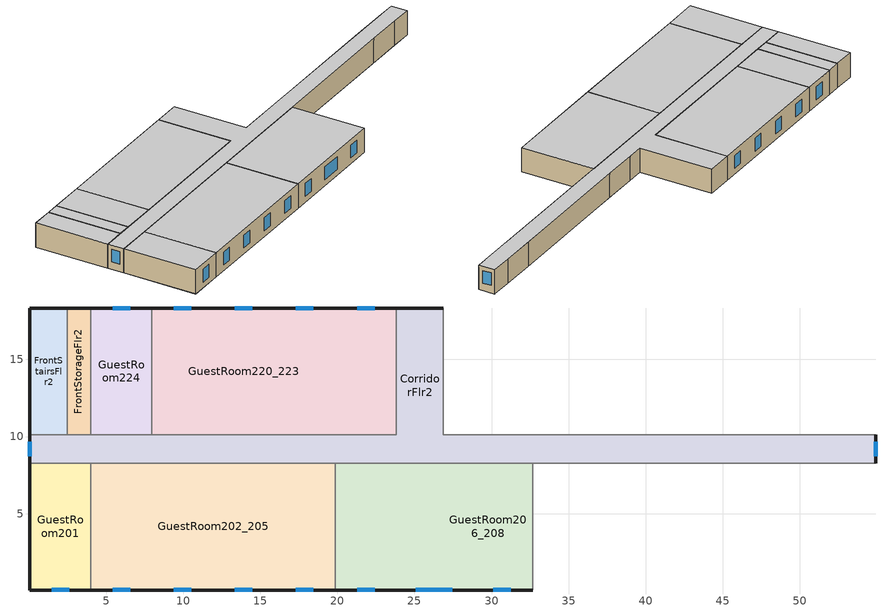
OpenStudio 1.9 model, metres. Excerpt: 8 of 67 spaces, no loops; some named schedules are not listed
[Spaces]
FrontStorageFlr2
 floor to FrontStorageFlr1: 4.01,18.34 4.01,10.11 2.49,10.11 2.49,18.34 z3.35
 wall outside: 4.01,18.34 2.49,18.34 z3.35:6.1
 wall to CorridorFlr2: 2.49,10.11 4.01,10.11 z3.35:6.1
 wall to FrontStairsFlr2: 2.49,18.34 2.49,10.11 z3.35:6.1
 wall to GuestRoom224: 4.01,10.11 4.01,18.34 z3.35:6.1
 ceiling to FrontStorageFlr3: 4.01,10.11 4.01,18.34 2.49,18.34 2.49,10.11 z6.1
CorridorFlr2
 floor to CorridorFlr1: 26.87,18.34 26.87,10.11 54.91,10.11 54.91,8.28 0.05,8.28 0.05,10.11 23.82,10.11 23.82,18.34 z3.35
 wall outside: 0.05,10.11 0.05,8.28 / 54.91,8.28 54.91,10.11 / 26.87,18.34 23.82,18.34 z3.35:6.1
 wall to ElevatorCoreFlr2: 28.7,10.11 26.87,10.11 26.87,18.34 z3.35:6.1
 wall to FrontStairsFlr2: 2.49,10.11 0.05,10.11 z3.35:6.1
 wall to GuestRoom224: 7.97,10.11 4.01,10.11 z3.35:6.1
 wall to GuestRoom201: 0.05,8.28 4.01,8.28 z3.35:6.1
 wall to RearStairsFlr2: 54.91,10.11 52.47,10.11 z3.35:6.1
 wall to GuestRoom206_208: 19.86,8.28 32.66,8.28 z3.35:6.1
 wall to GuestRoom220_223: 23.82,18.34 23.82,10.11 7.97,10.11 z3.35:6.1
 wall to GuestRoom213: 48.51,8.28 52.47,8.28 z3.35:6.1
 wall to GuestRoom219: 32.66,10.11 28.7,10.11 z3.35:6.1
 wall to RearStorageFlr2: 52.47,8.28 54.91,8.28 z3.35:6.1
 wall to GuestRoom214: 52.47,10.11 48.51,10.11 z3.35:6.1
 wall to GuestRoom209_212: 32.66,8.28 48.51,8.28 z3.35:6.1
 wall to GuestRoom202_205: 4.01,8.28 19.86,8.28 z3.35:6.1
 wall to GuestRoom215_218: 48.51,10.11 32.66,10.11 z3.35:6.1
 window: 54.91,8.73 54.91,9.66 / 0.05,9.66 0.05,8.73 z4.19:5.61
 ceiling to CorridorFlr3: 54.91,8.28 54.91,10.11 26.87,10.11 26.87,18.34 23.82,18.34 23.82,10.11 0.05,10.11 0.05,8.28 z6.1
GuestRoom202_205
 floor to FrontLoungeFlr1: 19.86,8.28 19.86,0.05 4.01,0.05 4.01,8.28 z3.35
 wall outside: 4.01,0.05 19.86,0.05 z3.35:6.1
 wall to GuestRoom201: 4.01,8.28 4.01,0.05 z3.35:6.1
 wall to GuestRoom206_208: 19.86,0.05 19.86,8.28 z3.35:6.1
 window: 13.35,0.05 14.49,0.05 / 9.39,0.05 10.52,0.05 / 17.31,0.05 18.45,0.05 / 5.42,0.05 6.56,0.05 z4:5.45
 ceiling to GuestRoom302_305: 19.86,0.05 19.86,8.28 4.01,8.28 4.01,0.05 z6.1
GuestRoom206_208
 floor to MeetingRoomFlr1: 32.66,8.28 32.66,0.05 26.87,0.05 26.87,8.28 z3.35
 floor to CorridorFlr1: 26.87,8.28 26.87,0.05 23.82,0.05 23.82,8.28 z3.35
 floor to RestroomFlr1: 23.82,8.28 23.82,0.05 19.86,0.05 19.86,8.28 z3.35
 wall outside: 19.86,0.05 32.66,0.05 z3.35:6.1
 wall to GuestRoom209_212: 32.66,0.05 32.66,8.28 z3.35:6.1
 window: 21.27,0.05 22.41,0.05 / 30.11,0.05 31.25,0.05 / 25.08,0.05 27.44,0.05 z4:5.45
 ceiling to GuestRoom306_308: 32.66,0.05 32.66,8.28 19.86,8.28 19.86,0.05 z6.1
FrontStairsFlr2
 floor to FrontStairsFlr1: 2.49,18.34 2.49,10.11 0.05,10.11 0.05,18.34 z3.35
 wall outside: 2.49,18.34 0.05,18.34 0.05,10.11 z3.35:6.1
 ceiling to FrontStairsFlr3: 2.49,10.11 2.49,18.34 0.05,18.34 0.05,10.11 z6.1
GuestRoom220_223
 floor to FrontOfficeFlr1: 19.86,18.34 19.86,10.11 7.97,10.11 7.97,18.34 z3.35
 floor to ExerciseCenterFlr1: 23.82,18.34 23.82,10.11 19.86,10.11 19.86,18.34 z3.35
 wall outside: 23.82,18.34 7.97,18.34 z3.35:6.1
 wall to GuestRoom224: 7.97,18.34 7.97,10.11 z3.35:6.1
 window: 14.49,18.34 13.35,18.34 / 10.52,18.34 9.39,18.34 / 22.41,18.34 21.27,18.34 / 18.45,18.34 17.31,18.34 z4:5.45
 ceiling to GuestRoom320_323: 23.82,10.11 23.82,18.34 7.97,18.34 7.97,10.11 z6.1
GuestRoom224
 floor to FrontOfficeFlr1: 7.97,18.34 7.97,10.11 4.01,10.11 4.01,18.34 z3.35
 wall outside: 7.97,18.34 4.01,18.34 z3.35:6.1
 window: 6.56,18.34 5.42,18.34 z4:5.45
 ceiling to GuestRoom324: 7.97,10.11 7.97,18.34 4.01,18.34 4.01,10.11 z6.1
GuestRoom201
 floor to FrontLoungeFlr1: 4.01,8.28 4.01,0.05 0.05,0.05 0.05,8.28 z3.35
 wall outside: 0.05,8.28 0.05,0.05 4.01,0.05 z3.35:6.1
 window: 1.46,0.05 2.6,0.05 z4:5.45
 ceiling to GuestRoom301: 4.01,0.05 4.01,8.28 0.05,8.28 0.05,0.05 z6.1
[Site]
Chicago Ohare Intl Ap_IL_USA: Latitude {deg}=41.98; Longitude {deg}=-87.92; Time Zone {hr}=-6; Elevation {m}=201; Terrain=Suburbs
[Building]
90.1-2010-SmallHotel-ASHRAE 169-2006-5A created: 2015-11-13 00:34:09 -0700: North Axis {deg}=180; Default Construction Set=90.1-2010 - SmHotel - ASHRAE 169-2006-5A
[Site:GroundTemperature:BuildingSurface]
19.82, 19.8, 19.9, 20.12, 20.36, 20.63, 20.78, 20.79, 20.73, 20.51, 20.29, 20
[Site:WaterMainsTemperature]
Calculation Method=Correlation; Annual Average Outdoor Air Temperature {C}=9.925; Maximum Difference In Monthly Average Outdoor Air Temperatures {deltaC}=28.7
[SizingPeriod:DesignDay] Barometric Pressure {Pa}=98934; Sky Clearness=0; Rain Indicator=0; Snow Indicator=0; Day of Month=21; Daylight Saving Time Indicator=0; Humidity Indicating Type=Wetbulb; Dry-Bulb Temperature Range Modifier Type=DefaultMultipliers
Name | Maximum Dry-Bulb Temperature {C} | Daily Dry-Bulb Temperature Range {deltaC} | Humidity Indicating Conditions at Maximum Dry-Bulb {BasedOnField A3} | Wind Speed {m/s} | Wind Direction {deg} | Month | Day Type | Solar Model Indicator | ASHRAE Taub | ASHRAE Taud
Chicago Ohare Intl Ap Ann Htg 99.6% Condns DB | -20 | 0 | -20 | 4.9 | 270 | 1 | WinterDesignDay | ASHRAEClearSky
Chicago Ohare Intl Ap Ann Clg .4% Condns DB=>MWB | 33.3 | 10.5 | 23.7 | 5.2 | 230 | 7 | SummerDesignDay | ASHRAETau | 0.455 | 2.05
[Material:NoMass] Thermal Absorptance=0.9; Solar Absorptance=0.7
Name | Roughness | Thermal Resistance {m2-K/W} | Visible Absorptance
CP02 CARPET PAD | VeryRough | 0.21648 | 0.8
Typical Insulation R-10.94 | Smooth | 1.92744 | 0.7
Typical Carpet Pad | Smooth | 0.21648 | 0.8
Typical Insulation R-13.45 | Smooth | 2.368 | 0.7
Typical Insulation R-19.72 | Smooth | 3.4722 | 0.7
Typical Insulation R-0.58 | Smooth | 0.101875 | 0.7
Typical Insulation R-1.15 | Smooth | 0.202527 | 0.7
[Material] Thermal Absorptance=0.9
Name | Roughness | Thickness {m} | Conductivity {W/m-K} | Density {kg/m3} | Specific Heat {J/kg-K} | Solar Absorptance | Visible Absorptance
4 in. Normalweight Concrete Floor | MediumRough | 0.1016 | 2.31 | 2322 | 832 | 0.7 | 0.7
25mm Stucco | Smooth | 0.0254 | 0.72 | 1856 | 840 | 0.7 | 0.7
5/8 in. Gypsum Board | MediumSmooth | 0.0159 | 0.16 | 800 | 1090 | 0.7 | 0.7
Roof Membrane | VeryRough | 0.0095 | 0.16 | 1121.29 | 1460 | 0.77 | 0.7
Metal Roof Surface; F08 Metal surface | Smooth | 0.0008 | 45.28 | 7824 | 500 | 0.7 | 0.7
1/2 in. Gypsum Board | Smooth | 0.0127 | 0.16 | 800 | 1090 | 0.7 | 0.5
6 in. Normalweight Concrete Floor | MediumRough | 0.1524 | 2.31 | 2322 | 832 | 0.7 | 0.7
8 in. Concrete Block Basement Wall | MediumRough | 0.2032 | 1.326 | 1842 | 912 | 0.7 | 0.7
G05 25mm wood | MediumSmooth | 0.0254 | 0.15 | 608 | 1630 | 0.5 | 0.5
[Construction]
Typical Insulated Exterior Mass Floor R-13.51: Typical Insulation R-10.94, 4 in. Normalweight Concrete Floor, Typical Carpet Pad
Typical Insulated Steel Framed Exterior Wall R-15.63: 25mm Stucco, 5/8 in. Gypsum Board, Typical Insulation R-13.45, 5/8 in. Gypsum Board
Typical IEAD Roof R-20.83: Roof Membrane, Typical Insulation R-19.72, Metal Roof Surface
int_slab_floor_smallhotel: 4 in. Normalweight Concrete Floor, CP02 CARPET PAD
int_wall_smallhotel: 1/2 in. Gypsum Board, 1/2 in. Gypsum Board
int_slab_ceiling_smallhotel: CP02 CARPET PAD, 4 in. Normalweight Concrete Floor
Typical Insulated Carpeted 6in Slab Floor: 6 in. Normalweight Concrete Floor, Typical Carpet Pad
Typical Insulated Basement Mass Wall: 8 in. Concrete Block Basement Wall
U 0.48 SHGC 0.40 Dbl Ref-D Clr 6mm/13mm: REF D CLEAR 6MM, AIR 13MM, CLEAR 6MM
Typical Insulated Metal Door R-1.43: F08 Metal surface, Typical Insulation R-0.58
Typical Overhead Door R-2.0: Typical Insulation R-1.15
U 1.17 SHGC 0.49 Sgl Ref-D Clr 6mm: REF D CLEAR 6MM
Typical Interior Window: Clear 3mm
Typical Interior Door; Typical Interior Partition: G05 25mm wood
[DefaultConstructionSet]
90.1-2010 - SmHotel - ASHRAE 169-2006-5A: Default Exterior Surface Constructions=Default Surface Constructions 1; Default Interior Surface Constructions=Default Surface Constructions 2; Default Ground Contact Surface Constructions=Default Surface Constructions 3; Default Exterior SubSurface Constructions=Default Sub Surface Constructions 1; Default Interior SubSurface Constructions=Default Sub Surface Constructions 2; Interior Partition Construction=Typical Interior Partition
[DefaultSurfaceConstructions]
Name | Floor Construction | Wall Construction | Roof Ceiling Construction
Default Surface Constructions 1 | Typical Insulated Exterior Mass Floor R-13.51 | Typical Insulated Steel Framed Exterior Wall R-15.63 | Typical IEAD Roof R-20.83
Default Surface Constructions 2 | int_slab_floor_smallhotel | int_wall_smallhotel | int_slab_ceiling_smallhotel
Default Surface Constructions 3 | Typical Insulated Carpeted 6in Slab Floor | Typical Insulated Basement Mass Wall
[DefaultSubSurfaceConstructions]
Name | Fixed Window Construction | Operable Window Construction | Door Construction | Overhead Door Construction | Skylight Construction | Tubular Daylight Dome Construction | Tubular Daylight Diffuser Construction
Default Sub Surface Constructions 1 | U 0.48 SHGC 0.40 Dbl Ref-D Clr 6mm/13mm | U 0.48 SHGC 0.40 Dbl Ref-D Clr 6mm/13mm | Typical Insulated Metal Door R-1.43 | Typical Overhead Door R-2.0 | U 1.17 SHGC 0.49 Sgl Ref-D Clr 6mm | Typical Interior Window | Typical Interior Window
Default Sub Surface Constructions 2 | Typical Interior Window | Typical Interior Window | Typical Interior Door
[WindowMaterial:Glazing] Optical Data Type=SpectralAverage; Infrared Transmittance at Normal Incidence=0; Front Side Infrared Hemispherical Emissivity=0.84; Conductivity {W/m-K}=0.9; Dirt Correction Factor for Solar and Visible Transmittance=1; Solar Diffusing=No
Name | Thickness {m} | Solar Transmittance at Normal Incidence | Front Side Solar Reflectance at Normal Incidence | Back Side Solar Reflectance at Normal Incidence | Visible Transmittance at Normal Incidence | Front Side Visible Reflectance at Normal Incidence | Back Side Visible Reflectance at Normal Incidence | Back Side Infrared Hemispherical Emissivity
REF D CLEAR 6MM | 0.006 | 0.429 | 0.308 | 0.379 | 0.334 | 0.453 | 0.505 | 0.82
CLEAR 6MM | 0.006 | 0.775 | 0.071 | 0.071 | 0.881 | 0.08 | 0.08 | 0.84
Clear 3mm | 0.003 | 0.837 | 0.075 | 0.075 | 0.898 | 0.081 | 0.081 | 0.84
[WindowMaterial:Gas]
AIR 13MM: Gas Type=Air; Thickness {m}=0.0127
[Space]
Name | Space Type | Thermal Zone
GuestRoom220_223 | 90.1-2010 - SmHotel - GuestRoom123Occ | GuestRoom220_223 ZN
FrontStorageFlr2 | 90.1-2010 - SmHotel - Storage | FrontStorageFlr2 ZN
CorridorFlr2 | 90.1-2010 - SmHotel - Corridor | CorridorFlr2 ZN
GuestRoom201 | 90.1-2010 - SmHotel - GuestRoom123Vac | GuestRoom201 ZN
GuestRoom206_208 | 90.1-2010 - SmHotel - GuestRoom123Occ | GuestRoom206_208 ZN
GuestRoom202_205 | 90.1-2010 - SmHotel - GuestRoom123Occ | GuestRoom202_205 ZN
GuestRoom224 | 90.1-2010 - SmHotel - GuestRoom123Occ | GuestRoom224 ZN
FrontStairsFlr2 | 90.1-2010 - SmHotel - Stair | FrontStairsFlr2 ZN
[SpaceType] Standards Building Type=SmallHotel
Name | Default Schedule Set | Design Specification Outdoor Air Object | Standards Space Type
90.1-2010 - SmHotel - Stair | 90.1-2010 - SmHotel - Stair Schedule Set | 90.1-2010 - SmHotel - Stair Ventilation | Stair
90.1-2010 - SmHotel - GuestRoom123Vac | 90.1-2010 - SmHotel - GuestRoom123Vac Schedule Set | 90.1-2010 - SmHotel - GuestRoom123Vac Ventilation | GuestRoom123Vac
90.1-2010 - SmHotel - Corridor | 90.1-2010 - SmHotel - Corridor Schedule Set | 90.1-2010 - SmHotel - Corridor Ventilation | Corridor
90.1-2010 - SmHotel - GuestRoom123Occ | 90.1-2010 - SmHotel - GuestRoom123Occ Schedule Set | 90.1-2010 - SmHotel - GuestRoom123Occ Ventilation | GuestRoom123Occ
90.1-2010 - SmHotel - Storage | 90.1-2010 - SmHotel - Storage Schedule Set | 90.1-2010 - SmHotel - Storage Ventilation | Storage
[DefaultScheduleSet]
Name | Lighting Schedule | Infiltration Schedule | Number of People Schedule | People Activity Level Schedule | Electric Equipment Schedule
90.1-2010 - SmHotel - Stair Schedule Set | HotelSmall BLDG_LIGHT_STAIR_SCH | Always On
90.1-2010 - SmHotel - GuestRoom123Vac Schedule Set | HotelSmall AlwaysOff | HotelSmall GuestRoom_Infil_Sch | HotelSmall AlwaysOff | HotelSmall Activity_Sch | HotelSmall AlwaysOff
90.1-2010 - SmHotel - Corridor Schedule Set | HotelSmall BLDG_LIGHT_CORRIDOR_SCH | Always On
90.1-2010 - SmHotel - GuestRoom123Occ Schedule Set | HotelSmall BLDG_LIGHT_GUESTROOM_SCH_2010 | HotelSmall GuestRoom_Infil_Sch | HotelSmall GuestRoom_Occ_Sch | HotelSmall Activity_Sch | HotelSmall GuestRoom_Eqp_Sch_Base
90.1-2010 - SmHotel - Storage Schedule Set | HotelSmall BLDG_LIGHT_STORAGE_SCH | Always On
[Lights:Definition] Design Level Calculation Method=Watts/Area; Fraction Radiant=0.7; Fraction Visible=0.2; Return Air Fraction=0
Name | Watts per Space Floor Area {W/m2}
90.1-2010 - SmHotel - Stair Lights Definition | 7.4271
90.1-2010 - SmHotel - GuestRoom123Vac Lights Definition; 90.1-2010 - SmHotel - GuestRoom123Occ Lights Definition | 8.07293
90.1-2010 - SmHotel - Corridor Lights Definition | 7.10418
90.1-2010 - SmHotel - Storage Lights Definition | 6.78126
[Lights]
Name | Lights Definition | Space or SpaceType
90.1-2010 - SmHotel - Stair Lights | 90.1-2010 - SmHotel - Stair Lights Definition | 90.1-2010 - SmHotel - Stair
90.1-2010 - SmHotel - GuestRoom123Vac Lights | 90.1-2010 - SmHotel - GuestRoom123Vac Lights Definition | 90.1-2010 - SmHotel - GuestRoom123Vac
90.1-2010 - SmHotel - Corridor Lights | 90.1-2010 - SmHotel - Corridor Lights Definition | 90.1-2010 - SmHotel - Corridor
90.1-2010 - SmHotel - GuestRoom123Occ Lights | 90.1-2010 - SmHotel - GuestRoom123Occ Lights Definition | 90.1-2010 - SmHotel - GuestRoom123Occ
90.1-2010 - SmHotel - Storage Lights | 90.1-2010 - SmHotel - Storage Lights Definition | 90.1-2010 - SmHotel - Storage
[DesignSpecification:OutdoorAir] Outdoor Air Method=Sum
Name | Outdoor Air Flow per Floor Area {m3/s-m2} | Outdoor Air Flow per Person {m3/s-person}
90.1-2010 - SmHotel - Stair Ventilation; 90.1-2010 - SmHotel - Corridor Ventilation | 0.0003048
90.1-2010 - SmHotel - GuestRoom123Vac Ventilation; 90.1-2010 - SmHotel - GuestRoom123Occ Ventilation | 0.0003048 | 0.00235974
90.1-2010 - SmHotel - Storage Ventilation | 0.0006096
[People:Definition] Number of People Calculation Method=People/Area; People per Space Floor Area {person/m2}=0.0459619; Fraction Radiant=0.3
90.1-2010 - SmHotel - GuestRoom123Vac People Definition; 90.1-2010 - SmHotel - GuestRoom123Occ People Definition
[People]
Name | People Definition | Space or SpaceType
90.1-2010 - SmHotel - GuestRoom123Vac People | 90.1-2010 - SmHotel - GuestRoom123Vac People Definition | 90.1-2010 - SmHotel - GuestRoom123Vac
90.1-2010 - SmHotel - GuestRoom123Occ People | 90.1-2010 - SmHotel - GuestRoom123Occ People Definition | 90.1-2010 - SmHotel - GuestRoom123Occ
[SpaceInfiltration:DesignFlowRate] Design Flow Rate Calculation Method=Flow/ExteriorArea; Flow per Exterior Surface Area {m3/s-m2}=0.00056896; Constant Term Coefficient=0; Temperature Term Coefficient=0; Velocity Term Coefficient=0.224; Velocity Squared Term Coefficient=0
Name | Space or SpaceType
90.1-2010 - SmHotel - Stair Infiltration | 90.1-2010 - SmHotel - Stair
90.1-2010 - SmHotel - GuestRoom123Vac Infiltration | 90.1-2010 - SmHotel - GuestRoom123Vac
90.1-2010 - SmHotel - Corridor Infiltration | 90.1-2010 - SmHotel - Corridor
90.1-2010 - SmHotel - GuestRoom123Occ Infiltration | 90.1-2010 - SmHotel - GuestRoom123Occ
90.1-2010 - SmHotel - Storage Infiltration | 90.1-2010 - SmHotel - Storage
[ElectricEquipment:Definition] Design Level Calculation Method=Watts/Area; Watts per Space Floor Area {W/m2}=11.8403; Fraction Latent=0; Fraction Radiant=0.5; Fraction Lost=0
90.1-2010 - SmHotel - GuestRoom123Vac Electric Equipment Definition; 90.1-2010 - SmHotel - GuestRoom123Occ Electric Equipment Definition
[ElectricEquipment]
Name | Electric Equipment Definition | Space or SpaceType
90.1-2010 - SmHotel - GuestRoom123Vac Electric Equipment | 90.1-2010 - SmHotel - GuestRoom123Vac Electric Equipment Definition | 90.1-2010 - SmHotel - GuestRoom123Vac
90.1-2010 - SmHotel - GuestRoom123Occ Electric Equipment | 90.1-2010 - SmHotel - GuestRoom123Occ Electric Equipment Definition | 90.1-2010 - SmHotel - GuestRoom123Occ
[ThermostatSetpoint:DualSetpoint]
Name | Heating Setpoint Temperature Schedule | Cooling Setpoint Temperature Schedule
90.1-2010 - SmHotel - Stair Thermostat; 90.1-2010 - SmHotel - Storage Thermostat | HotelSmall SemiHeated_HtgSP_Sch | SmallHotel UnitHeater ClgSP Sch
90.1-2010 - SmHotel - GuestRoom123Vac Thermostat | HotelSmall VacGuestRoom_HtgSP_Sch | HotelSmall VacGuestRoom_ClgSP_Sch
90.1-2010 - SmHotel - Corridor Thermostat | HotelSmall CommonArea_HtgSP_Sch | HotelSmall CommonArea_ClgSP_Sch
90.1-2010 - SmHotel - GuestRoom123Occ Thermostat | HotelSmall Adva_OccGuestRoom_HtgSP_Sch | HotelSmall Adva_OccGuestRoom_ClgSP_Sch
[ThermalZone] Use Ideal Air Loads=No
Name | Thermostat
CorridorFlr2 ZN | 90.1-2010 - SmHotel - Corridor Thermostat
GuestRoom220_223 ZN; GuestRoom224 ZN; GuestRoom202_205 ZN; GuestRoom206_208 ZN | 90.1-2010 - SmHotel - GuestRoom123Occ Thermostat
FrontStairsFlr2 ZN | 90.1-2010 - SmHotel - Stair Thermostat
GuestRoom201 ZN | 90.1-2010 - SmHotel - GuestRoom123Vac Thermostat
FrontStorageFlr2 ZN | 90.1-2010 - SmHotel - Storage Thermostat
[Zone equipment]
GuestRoom424 ZN: GuestRoom424 ZN PTAC
GuestRoom105 ZN: GuestRoom105 ZN PTAC
MechanicalRoomFlr1 ZN: MechanicalRoomFlr1 ZN UnitHeater
GuestRoom202_205 ZN: GuestRoom202_205 ZN PTAC
GuestRoom209_212 ZN: GuestRoom209_212 ZN PTAC
GuestRoom401 ZN: GuestRoom401 ZN PTAC
GuestRoom104 ZN: GuestRoom104 ZN PTAC
GuestRoom415_418 ZN: GuestRoom415_418 ZN PTAC
GuestRoom103 ZN: GuestRoom103 ZN PTAC
GuestRoom420_423 ZN: GuestRoom420_423 ZN PTAC
GuestRoom414 ZN: GuestRoom414 ZN PTAC
GuestRoom419 ZN: GuestRoom419 ZN PTAC
FrontStairsFlr2 ZN: FrontStairsFlr2 ZN UnitHeater
RearStairsFlr3 ZN: RearStairsFlr3 ZN UnitHeater
GuestRoom309_312 ZN: GuestRoom309_312 ZN PTAC
GuestRoom314 ZN: GuestRoom314 ZN PTAC
GuestRoom315_318 ZN: GuestRoom315_318 ZN PTAC
GuestRoom306_308 ZN: GuestRoom306_308 ZN PTAC
GuestRoom324 ZN: GuestRoom324 ZN PTAC
CorridorFlr1 ZN: CorridorFlr1 ZN PTAC
GuestRoom101 ZN: GuestRoom101 ZN PTAC
FrontStairsFlr1 ZN: FrontStairsFlr1 ZN UnitHeater
GuestRoom219 ZN: GuestRoom219 ZN PTAC
GuestRoom319 ZN: GuestRoom319 ZN PTAC
GuestRoom406_408 ZN: GuestRoom406_408 ZN PTAC
CorridorFlr4 ZN: CorridorFlr4 ZN PTAC
RearStairsFlr2 ZN: RearStairsFlr2 ZN UnitHeater
GuestRoom409_412 ZN: GuestRoom409_412 ZN PTAC
GuestRoom201 ZN: GuestRoom201 ZN PTAC
GuestRoom413 ZN: GuestRoom413 ZN PTAC
GuestRoom102 ZN: GuestRoom102 ZN PTAC
RearStairsFlr1 ZN: RearStairsFlr1 ZN UnitHeater
GuestRoom215_218 ZN: GuestRoom215_218 ZN PTAC
FrontStairsFlr3 ZN: FrontStairsFlr3 ZN UnitHeater
GuestRoom206_208 ZN: GuestRoom206_208 ZN PTAC
GuestRoom320_323 ZN: GuestRoom320_323 ZN PTAC
[Fan:ConstantVolume] Maximum Flow Rate {m3/s}=AutoSize
Name | Availability Schedule | Fan Efficiency | Pressure Rise {Pa} | Motor Efficiency
GuestRoom101 ZN PTAC Fan; GuestRoom102 ZN PTAC Fan; GuestRoom103 ZN PTAC Fan; GuestRoom104 ZN PTAC Fan; GuestRoom105 ZN PTAC Fan; GuestRoom201 ZN PTAC Fan; GuestRoom202_205 ZN PTAC Fan; GuestRoom206_208 ZN PTAC Fan; GuestRoom209_212 ZN PTAC Fan; GuestRoom213 ZN PTAC Fan; GuestRoom214 ZN PTAC Fan; GuestRoom215_218 ZN PTAC Fan; GuestRoom219 ZN PTAC Fan; GuestRoom220_223 ZN PTAC Fan; GuestRoom224 ZN PTAC Fan; GuestRoom301 ZN PTAC Fan; GuestRoom302_305 ZN PTAC Fan; GuestRoom306_308 ZN PTAC Fan; GuestRoom309_312 ZN PTAC Fan; GuestRoom313 ZN PTAC Fan; GuestRoom314 ZN PTAC Fan; GuestRoom315_318 ZN PTAC Fan; GuestRoom319 ZN PTAC Fan; GuestRoom320_323 ZN PTAC Fan; GuestRoom324 ZN PTAC Fan; GuestRoom401 ZN PTAC Fan; GuestRoom402_405 ZN PTAC Fan; GuestRoom406_408 ZN PTAC Fan; GuestRoom409_412 ZN PTAC Fan; GuestRoom413 ZN PTAC Fan; GuestRoom414 ZN PTAC Fan; GuestRoom415_418 ZN PTAC Fan; GuestRoom419 ZN PTAC Fan; GuestRoom420_423 ZN PTAC Fan; GuestRoom424 ZN PTAC Fan; CorridorFlr1 ZN PTAC Fan; CorridorFlr2 ZN PTAC Fan; CorridorFlr3 ZN PTAC Fan; CorridorFlr4 ZN PTAC Fan | Always On Discrete | 0.52 | 331.288 | 0.8
MechanicalRoomFlr1 ZN UnitHeater Fan; FrontStairsFlr1 ZN UnitHeater Fan; FrontStairsFlr2 ZN UnitHeater Fan; FrontStairsFlr3 ZN UnitHeater Fan; FrontStairsFlr4 ZN UnitHeater Fan; RearStairsFlr1 ZN UnitHeater Fan; RearStairsFlr2 ZN UnitHeater Fan; RearStairsFlr3 ZN UnitHeater Fan; RearStairsFlr4 ZN UnitHeater Fan | Always On | 0.53625 | 49.8178 | 0.825
[Coil:Heating:Electric]
Name | Availability Schedule
GuestRoom101 ZN PTAC Electric Htg Coil; GuestRoom102 ZN PTAC Electric Htg Coil; GuestRoom103 ZN PTAC Electric Htg Coil; GuestRoom104 ZN PTAC Electric Htg Coil; GuestRoom105 ZN PTAC Electric Htg Coil; GuestRoom201 ZN PTAC Electric Htg Coil; GuestRoom202_205 ZN PTAC Electric Htg Coil; GuestRoom206_208 ZN PTAC Electric Htg Coil; GuestRoom209_212 ZN PTAC Electric Htg Coil; GuestRoom213 ZN PTAC Electric Htg Coil; GuestRoom214 ZN PTAC Electric Htg Coil; GuestRoom215_218 ZN PTAC Electric Htg Coil; GuestRoom219 ZN PTAC Electric Htg Coil; GuestRoom220_223 ZN PTAC Electric Htg Coil; GuestRoom224 ZN PTAC Electric Htg Coil; GuestRoom301 ZN PTAC Electric Htg Coil; GuestRoom302_305 ZN PTAC Electric Htg Coil; GuestRoom306_308 ZN PTAC Electric Htg Coil; GuestRoom309_312 ZN PTAC Electric Htg Coil; GuestRoom313 ZN PTAC Electric Htg Coil; GuestRoom314 ZN PTAC Electric Htg Coil; GuestRoom315_318 ZN PTAC Electric Htg Coil; GuestRoom319 ZN PTAC Electric Htg Coil; GuestRoom320_323 ZN PTAC Electric Htg Coil; GuestRoom324 ZN PTAC Electric Htg Coil; GuestRoom401 ZN PTAC Electric Htg Coil; GuestRoom402_405 ZN PTAC Electric Htg Coil; GuestRoom406_408 ZN PTAC Electric Htg Coil; GuestRoom409_412 ZN PTAC Electric Htg Coil; GuestRoom413 ZN PTAC Electric Htg Coil; GuestRoom414 ZN PTAC Electric Htg Coil; GuestRoom415_418 ZN PTAC Electric Htg Coil; GuestRoom419 ZN PTAC Electric Htg Coil; GuestRoom420_423 ZN PTAC Electric Htg Coil; GuestRoom424 ZN PTAC Electric Htg Coil; CorridorFlr1 ZN PTAC Electric Htg Coil; CorridorFlr2 ZN PTAC Electric Htg Coil; CorridorFlr3 ZN PTAC Electric Htg Coil; CorridorFlr4 ZN PTAC Electric Htg Coil | Always On Discrete
MechanicalRoomFlr1 ZN UnitHeater Electric Htg Coil; FrontStairsFlr1 ZN UnitHeater Electric Htg Coil; FrontStairsFlr2 ZN UnitHeater Electric Htg Coil; FrontStairsFlr3 ZN UnitHeater Electric Htg Coil; FrontStairsFlr4 ZN UnitHeater Electric Htg Coil; RearStairsFlr1 ZN UnitHeater Electric Htg Coil; RearStairsFlr2 ZN UnitHeater Electric Htg Coil; RearStairsFlr3 ZN UnitHeater Electric Htg Coil; RearStairsFlr4 ZN UnitHeater Electric Htg Coil | Always On
[Exterior:Lights:Definition]
NonDimming Exterior Lights Def: Design Level {W}=4188
[Exterior:Lights]
NonDimming Exterior Lights Def: Exterior Lights Definition=NonDimming Exterior Lights Def; Schedule=HotelSmall Exterior_Lgt_ALWAYS_ON; Control Option=AstronomicalClock
